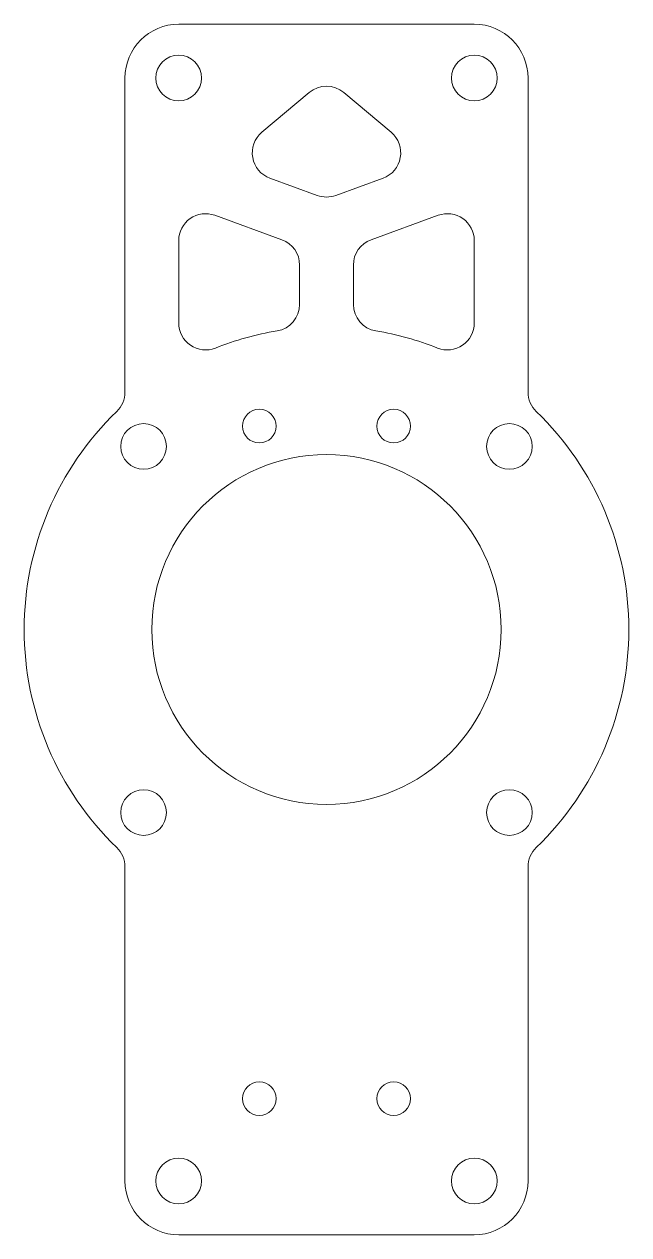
# Model space of a CAD drawing. Header units: millimetres. Extents: x -37.5 to 7.5, y 0 to 90.
import ezdxf

# ---------------------------------------------------------------- set-up
doc = ezdxf.new("R2010")
doc.units = ezdxf.units.MM

msp = doc.modelspace()

# ---------------------------------------------------------------- linework, layer by layer
at = {"color": 7, "linetype": 'Continuous', "lineweight": 15}
for p, q in [((-26, 90), (-4, 90)), ((-30, 86), (-30, 62.642)), ((0, 86), (0, 62.642)), ((-19.808, 81.965), (-16.286, 84.921)), ((-13.714, 84.921), (-10.192, 81.965)), ((-15.684, 77.272), (-19.207, 78.554)), ((-10.793, 78.554), (-14.316, 77.272)), ((-23.316, 75.793), (-18.316, 73.973)), ((-11.684, 73.973), (-6.684, 75.793)), ((-26, 67.787), (-26, 73.914)), ((-4, 73.914), (-4, 67.787)), ((-17, 72.094), (-17, 69.171)), ((-13, 69.171), (-13, 72.094)), ((-30, 27.358), (-30, 4)), ((0, 27.358), (0, 4)), ((-26, 0), (-4, 0))]:
    msp.add_line(p, q, dxfattribs=at)
for centre, radius in [((-26, 86), 1.7), ((-4, 86), 1.7), ((-20, 60.12), 1.25), ((-10, 60.12), 1.25), ((-28.612, 58.612), 1.7), ((-1.388, 58.612), 1.7), ((-15, 45), 13), ((-28.612, 31.388), 1.7), ((-1.388, 31.388), 1.7), ((-20, 10.12), 1.25), ((-10, 10.12), 1.25), ((-26, 4), 1.7), ((-4, 4), 1.7)]:
    msp.add_circle(centre, radius, dxfattribs=at)
for centre, radius, start, end in [((-26, 86), 4, 90, 180), ((-4, 86), 4, 0, 90), ((-15, 83.389), 2, 50, 130), ((-18.523, 80.433), 2, 130, 250), ((-11.477, 80.433), 2, 290, 50), ((-15, 79.151), 2, 250, 290), ((-24, 73.914), 2, 70, 180), ((-6, 73.914), 2, 0, 110), ((-19, 72.094), 2, 0, 70), ((-11, 72.094), 2, 110, 180), ((-19, 69.171), 2, 279.39648, 0), ((-11, 69.171), 2, 180, 260.60352), ((-24, 67.787), 2, 180, 291.55209), ((-6, 67.787), 2, 248.44791, 0), ((-15, 45), 22.5, 99.39648, 111.55209), ((-15, 45), 22.5, 68.44791, 80.60352), ((-32, 62.642), 2, 313.93784, 0), ((2, 62.642), 2, 180, 226.06216), ((-15, 45), 22.5, 133.93784, 226.06216), ((-15, 45), 22.5, 313.93784, 46.06216), ((-32, 27.358), 2, 0, 46.06216), ((2, 27.358), 2, 133.93784, 180), ((-26, 4), 4, 180, 270), ((-4, 4), 4, 270, 0)]:
    msp.add_arc(centre, radius, start, end, dxfattribs=at)

doc.saveas('drawing.dxf')
